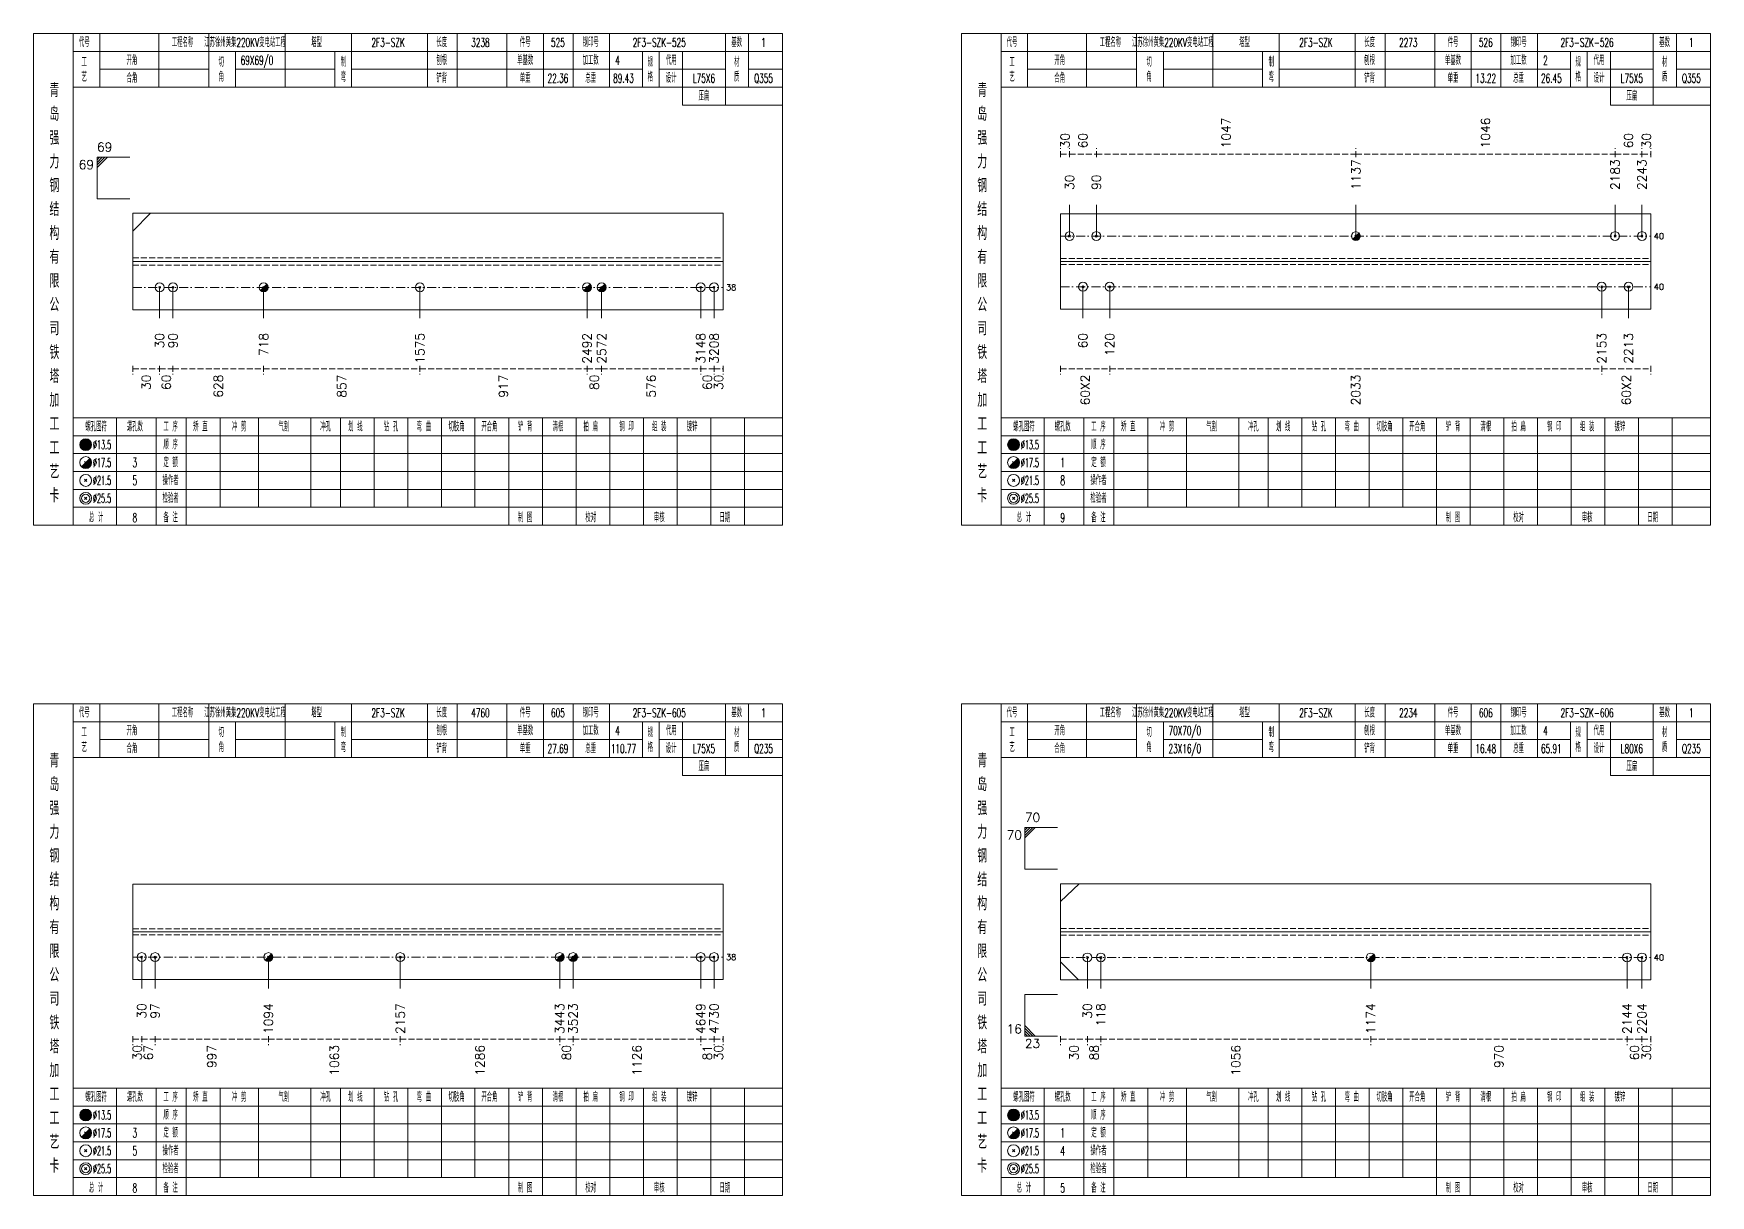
# Model space of a CAD drawing. Extents: x 0 to 4623, y -1159 to 4890.
# Drawn here: x 1557 to 2120, y 2025 to 2415 of the extents above; entities that cross this region are included whole.
import ezdxf
from ezdxf.enums import TextEntityAlignment as Align

# ---------------------------------------------------------------- set-up
doc = ezdxf.new("R2010")
doc.units = 0
doc.header["$MEASUREMENT"] = 0
doc.linetypes.add('一点画线', pattern=[5.2, 3, -1, 0.2, -1])
doc.linetypes.add('虚线', pattern=[2.75, 2, -0.75])
doc.layers.get('0').update_dxf_attribs({"linetype": 'CONTINUOUS', "lineweight": 25})
for name, color, linetype, lineweight in [('1', 7, 'CONTINUOUS', 25), ('4', 7, 'CONTINUOUS', 25), ('5', 7, 'CONTINUOUS', 25)]:
    doc.layers.add(name, color=color, linetype=linetype, lineweight=lineweight)
doc.styles.get("Standard").update_dxf_attribs({"font": 'simplex.shx', "width": 0.7, "height": 3, "bigfont": 'gbhzfs.shx'})

# ---------------------------------------------------------------- blocks, each defined once
blk = doc.blocks.new('孔21.5')
at = {"layer": '5', "color": 7, "linetype": 'Continuous', "lineweight": 13}
for p, q in [((-0.2, -0.2), (0.2, 0.2)), ((-0.2, 0.2), (0.2, -0.2))]:
    blk.add_line(p, q, dxfattribs=at)
blk.add_circle((0, 0), 1, dxfattribs=at)
blk = doc.blocks.new('孔17.5')
at = {"layer": '5', "color": 7, "linetype": 'Continuous', "lineweight": 13}
for p, q in [((-0.707, -0.707), (0.707, 0.707)), ((-0.2, 0.2), (0.2, -0.2))]:
    blk.add_line(p, q, dxfattribs=at)
blk.add_circle((0, 0), 1, dxfattribs=at)
for radius in [0.9, 0.8, 0.7, 0.6, 0.5, 0.4, 0.3, 0.2, 0.1]:
    blk.add_arc((0, 0), radius, 225, 45, dxfattribs=at)

msp = doc.modelspace()

# ---------------------------------------------------------------- linework, layer by layer
at = {"color": 8, "linetype": '虚线', "lineweight": 9}
for p, q in [((1901.7, 2373.5), (1901.7, 2376.5)), ((1904.7, 2373.5), (1904.7, 2376.5)), ((1904.7, 2373.5), (1904.7, 2376.5)), ((1913.7, 2373.5), (1913.7, 2376.5)), ((1913.7, 2373.5), (1913.7, 2376.5)), ((2000.794, 2373.5), (2000.794, 2376.5)), ((2000.794, 2373.5), (2000.794, 2376.5)), ((2087.8, 2373.5), (2087.8, 2376.5)), ((2087.8, 2373.5), (2087.8, 2376.5)), ((2096.8, 2373.5), (2096.8, 2376.5)), ((2096.8, 2373.5), (2096.8, 2376.5)), ((2099.8, 2373.5), (2099.8, 2376.5)), ((1901.7, 2374.5), (1904.7, 2374.5)), ((1904.7, 2374.5), (1913.7, 2374.5)), ((1913.7, 2374.5), (2000.794, 2374.5)), ((2000.794, 2374.5), (2087.8, 2374.5)), ((2087.8, 2374.5), (2096.8, 2374.5)), ((2096.8, 2374.5), (2099.8, 2374.5)), ((1590.3, 2303.5), (1590.3, 2300.5)), ((1590.3, 2302.5), (1599.3, 2302.5)), ((1599.3, 2303.5), (1599.3, 2300.5)), ((1599.3, 2303.5), (1599.3, 2300.5)), ((1599.3, 2302.5), (1603.8, 2302.5)), ((1603.8, 2303.5), (1603.8, 2300.5)), ((1603.8, 2303.5), (1603.8, 2300.5)), ((1603.8, 2302.5), (1634.227, 2302.5)), ((1634.227, 2303.5), (1634.227, 2300.5)), ((1634.227, 2303.5), (1634.227, 2300.5)), ((1634.227, 2302.5), (1686.658, 2302.5)), ((1686.658, 2303.5), (1686.658, 2300.5)), ((1686.658, 2303.5), (1686.658, 2300.5)), ((1686.658, 2302.5), (1742.76, 2302.5)), ((1742.76, 2303.5), (1742.76, 2300.5)), ((1742.76, 2303.5), (1742.76, 2300.5)), ((1742.76, 2302.5), (1747.654, 2302.5)), ((1747.654, 2303.5), (1747.654, 2300.5)), ((1747.654, 2303.5), (1747.654, 2300.5)), ((1747.654, 2302.5), (1780.9, 2302.5)), ((1780.9, 2303.5), (1780.9, 2300.5)), ((1780.9, 2303.5), (1780.9, 2300.5)), ((1780.9, 2302.5), (1785.4, 2302.5)), ((1785.4, 2303.5), (1785.4, 2300.5)), ((1785.4, 2303.5), (1785.4, 2300.5)), ((1785.4, 2302.5), (1788.4, 2302.5)), ((1788.4, 2303.5), (1788.4, 2300.5)), ((1901.7, 2303.5), (1901.7, 2300.5)), ((1901.7, 2302.5), (1918.2, 2302.5)), ((1918.2, 2303.5), (1918.2, 2300.5)), ((1918.2, 2303.5), (1918.2, 2300.5)), ((1918.2, 2302.5), (2083.3, 2302.5)), ((2083.3, 2303.5), (2083.3, 2300.5)), ((2083.3, 2303.5), (2083.3, 2300.5)), ((2083.3, 2302.5), (2099.8, 2302.5)), ((2099.8, 2303.5), (2099.8, 2300.5)), ((1590.3, 2078.5), (1590.3, 2075.5)), ((1590.3, 2077.5), (1593.3, 2077.5)), ((1593.3, 2078.5), (1593.3, 2075.5)), ((1593.3, 2078.5), (1593.3, 2075.5)), ((1593.3, 2077.5), (1597.8, 2077.5)), ((1597.8, 2078.5), (1597.8, 2075.5)), ((1597.8, 2078.5), (1597.8, 2075.5)), ((1597.8, 2077.5), (1635.83, 2077.5)), ((1635.83, 2078.5), (1635.83, 2075.5)), ((1635.83, 2078.5), (1635.83, 2075.5)), ((1635.83, 2077.5), (1680.069, 2077.5)), ((1680.069, 2078.5), (1680.069, 2075.5)), ((1680.069, 2078.5), (1680.069, 2075.5)), ((1680.069, 2077.5), (1733.59, 2077.5)), ((1733.59, 2078.5), (1733.59, 2075.5)), ((1733.59, 2078.5), (1733.59, 2075.5)), ((1733.59, 2077.5), (1738.09, 2077.5)), ((1738.09, 2078.5), (1738.09, 2075.5)), ((1738.09, 2078.5), (1738.09, 2075.5)), ((1738.09, 2077.5), (1780.9, 2077.5)), ((1780.9, 2078.5), (1780.9, 2075.5)), ((1780.9, 2078.5), (1780.9, 2075.5)), ((1780.9, 2077.5), (1785.4, 2077.5)), ((1785.4, 2078.5), (1785.4, 2075.5)), ((1785.4, 2078.5), (1785.4, 2075.5)), ((1785.4, 2077.5), (1788.4, 2077.5)), ((1788.4, 2078.5), (1788.4, 2075.5)), ((1901.7, 2078.5), (1901.7, 2075.5)), ((1901.7, 2077.5), (1910.7, 2077.5)), ((1910.7, 2078.5), (1910.7, 2075.5)), ((1910.7, 2078.5), (1910.7, 2075.5)), ((1910.7, 2077.5), (1915.2, 2077.5)), ((1915.2, 2078.5), (1915.2, 2075.5)), ((1915.2, 2078.5), (1915.2, 2075.5)), ((1915.2, 2077.5), (2005.804, 2077.5)), ((2005.804, 2078.5), (2005.804, 2075.5)), ((2005.804, 2078.5), (2005.804, 2075.5)), ((2005.804, 2077.5), (2091.819, 2077.5)), ((2091.819, 2078.5), (2091.819, 2075.5)), ((2091.819, 2078.5), (2091.819, 2075.5)), ((2091.819, 2077.5), (2096.8, 2077.5)), ((2096.8, 2078.5), (2096.8, 2075.5)), ((2096.8, 2078.5), (2096.8, 2075.5)), ((2096.8, 2077.5), (2099.8, 2077.5)), ((2099.8, 2078.5), (2099.8, 2075.5))]:
    msp.add_line(p, q, dxfattribs=at)
at = {"color": 7, "linetype": 'Continuous', "lineweight": 13}
for p, q in [((1578.3, 2373.5), (1589.3, 2373.5)), ((1578.3, 2359.5), (1578.3, 2373.5)), ((1579.175, 2373.5), (1578.3, 2372.625)), ((1580.05, 2373.5), (1578.3, 2371.75)), ((1580.925, 2373.5), (1578.3, 2370.875)), ((1581.8, 2373.5), (1578.3, 2370)), ((1578.3, 2359.5), (1589.3, 2359.5)), ((1590.3, 2348.7), (1596.3, 2354.7)), ((1904.7, 2347), (1904.7, 2357.5)), ((1913.7, 2347), (1913.7, 2357.5)), ((2000.794, 2347), (2000.794, 2357.5)), ((2087.8, 2347), (2087.8, 2357.5)), ((2096.8, 2347), (2096.8, 2357.5)), ((1909.2, 2330), (1909.2, 2319.5)), ((1918.2, 2330), (1918.2, 2319.5)), ((2083.3, 2330), (2083.3, 2319.5)), ((2092.3, 2330), (2092.3, 2319.5)), ((1599.3, 2329.8), (1599.3, 2319.5)), ((1603.8, 2329.8), (1603.8, 2319.5)), ((1634.227, 2329.8), (1634.227, 2319.5)), ((1686.658, 2329.8), (1686.658, 2319.5)), ((1742.76, 2329.8), (1742.76, 2319.5)), ((1747.654, 2329.8), (1747.654, 2319.5)), ((1780.9, 2329.8), (1780.9, 2319.5)), ((1785.4, 2329.8), (1785.4, 2319.5)), ((1889.7, 2148.5), (1900.7, 2148.5)), ((1889.7, 2134.5), (1889.7, 2148.5)), ((1890.575, 2148.5), (1889.7, 2147.625)), ((1891.45, 2148.5), (1889.7, 2146.75)), ((1892.325, 2148.5), (1889.7, 2145.875)), ((1893.2, 2148.5), (1889.7, 2145)), ((1889.7, 2134.5), (1900.7, 2134.5)), ((1901.7, 2123.625), (1907.907, 2129.625)), ((1593.3, 2105), (1593.3, 2094.5)), ((1597.8, 2105), (1597.8, 2094.5)), ((1635.83, 2105), (1635.83, 2094.5)), ((1680.069, 2105), (1680.069, 2094.5)), ((1733.59, 2105), (1733.59, 2094.5)), ((1738.09, 2105), (1738.09, 2094.5)), ((1780.9, 2105), (1780.9, 2094.5)), ((1785.4, 2105), (1785.4, 2094.5)), ((1910.7, 2104.875), (1910.7, 2094.5)), ((1915.2, 2104.875), (1915.2, 2094.5)), ((2005.804, 2104.875), (2005.804, 2094.5)), ((2091.819, 2104.875), (2091.819, 2094.5)), ((2096.8, 2104.875), (2096.8, 2094.5)), ((1901.7, 2103.375), (1907.7, 2097.375)), ((1889.7, 2092.5), (1900.7, 2092.5)), ((1889.7, 2092.5), (1889.7, 2078.5)), ((1893.2, 2078.5), (1889.7, 2082)), ((1892.325, 2078.5), (1889.7, 2081.125)), ((1891.45, 2078.5), (1889.7, 2080.25)), ((1890.575, 2078.5), (1889.7, 2079.375)), ((1889.7, 2078.5), (1900.7, 2078.5))]:
    msp.add_line(p, q, dxfattribs=at)
at = {"color": 7, "linetype": 'Continuous', "lineweight": 18}
for p, q in [((1590.3, 2354.7), (1590.3, 2322.3)), ((1590.3, 2354.7), (1788.4, 2354.7)), ((1788.4, 2354.7), (1788.4, 2322.3)), ((1901.7, 2354.5), (1901.7, 2322.5)), ((1901.7, 2354.5), (2099.8, 2354.5)), ((2099.8, 2354.5), (2099.8, 2322.5)), ((1590.3, 2338.5), (1788.4, 2338.5)), ((1901.7, 2338.5), (2099.8, 2338.5)), ((1590.3, 2129.5), (1590.3, 2097.5)), ((1590.3, 2129.5), (1788.4, 2129.5)), ((1788.4, 2129.5), (1788.4, 2097.5)), ((1901.7, 2129.625), (1901.7, 2097.375)), ((1901.7, 2129.625), (2099.8, 2129.625)), ((2099.8, 2129.625), (2099.8, 2097.375)), ((1590.3, 2113.5), (1788.4, 2113.5)), ((1901.7, 2113.5), (2099.8, 2113.5))]:
    msp.add_line(p, q, dxfattribs=at)
at = {"color": 3, "linetype": '一点画线', "lineweight": 13}
for p, q in [((1901.7, 2347), (2099.8, 2347)), ((1901.7, 2330), (2099.8, 2330)), ((1590.3, 2329.8), (1788.4, 2329.8)), ((1590.3, 2105), (1788.4, 2105)), ((1901.7, 2104.875), (2099.8, 2104.875))]:
    msp.add_line(p, q, dxfattribs=at)
at = {"color": 1, "linetype": '虚线', "lineweight": 18}
for p, q in [((1590.3, 2339.7), (1788.4, 2339.7)), ((1590.3, 2337.3), (1788.4, 2337.3)), ((1901.7, 2339.5), (2099.8, 2339.5)), ((1901.7, 2337.5), (2099.8, 2337.5)), ((1590.3, 2114.5), (1788.4, 2114.5)), ((1590.3, 2112.5), (1788.4, 2112.5)), ((1901.7, 2114.625), (2099.8, 2114.625)), ((1901.7, 2112.375), (2099.8, 2112.375))]:
    msp.add_line(p, q, dxfattribs=at)
at = {"layer": '1', "color": 7, "linetype": 'Continuous', "lineweight": 18}
for p, q in [((1590.3, 2322.3), (1788.4, 2322.3)), ((1901.7, 2322.5), (2099.8, 2322.5)), ((1590.3, 2097.5), (1788.4, 2097.5)), ((1901.7, 2097.375), (2099.8, 2097.375))]:
    msp.add_line(p, q, dxfattribs=at)
at = {"layer": '4', "color": 1, "linetype": 'Continuous', "lineweight": 18}
for p, q in [((1570.3, 2250), (1570.3, 2415)), ((1579.2, 2397), (1579.2, 2415)), ((1599, 2397), (1599, 2415)), ((1615.8, 2397), (1615.8, 2415)), ((1641.4, 2397), (1641.4, 2415)), ((1663.7, 2397), (1663.7, 2415)), ((1689.2, 2397), (1689.2, 2415)), ((1699.2, 2397), (1699.2, 2415)), ((1715.9, 2397), (1715.9, 2415)), ((1728.1, 2397), (1728.1, 2415)), ((1738.1, 2397), (1738.1, 2415)), ((1750.3, 2397), (1750.3, 2415)), ((1789.2, 2391), (1789.2, 2415)), ((1797, 2397), (1797, 2415)), ((1881.7, 2250), (1881.7, 2415)), ((1890.6, 2397), (1890.6, 2415)), ((1910.4, 2397), (1910.4, 2415)), ((1927.2, 2397), (1927.2, 2415)), ((1952.8, 2397), (1952.8, 2415)), ((1975.1, 2397), (1975.1, 2415)), ((2000.6, 2397), (2000.6, 2415)), ((2010.6, 2397), (2010.6, 2415)), ((2027.3, 2397), (2027.3, 2415)), ((2039.5, 2397), (2039.5, 2415)), ((2049.5, 2397), (2049.5, 2415)), ((2061.7, 2397), (2061.7, 2415)), ((2100.6, 2391), (2100.6, 2415)), ((2108.4, 2397), (2108.4, 2415)), ((1570.3, 2409), (1808.4, 2409)), ((1624.8, 2397), (1624.8, 2409)), ((1658.1, 2397), (1658.1, 2409)), ((1761.4, 2397), (1761.4, 2409)), ((1767, 2397), (1767, 2409)), ((1774.8, 2391), (1774.8, 2409)), ((1881.7, 2409), (2119.8, 2409)), ((1936.2, 2397), (1936.2, 2409)), ((1969.5, 2397), (1969.5, 2409)), ((2072.8, 2397), (2072.8, 2409)), ((2078.4, 2397), (2078.4, 2409)), ((2086.2, 2391), (2086.2, 2409)), ((1579.2, 2403), (1615.8, 2403)), ((1624.8, 2403), (1658.1, 2403)), ((1663.7, 2403), (1761.4, 2403)), ((1767, 2403), (1789.2, 2403)), ((1797, 2403), (1808.4, 2403)), ((1890.6, 2403), (1927.2, 2403)), ((1936.2, 2403), (1969.5, 2403)), ((1975.1, 2403), (2072.8, 2403)), ((2078.4, 2403), (2100.6, 2403)), ((2108.4, 2403), (2119.8, 2403)), ((1570.3, 2397), (1808.4, 2397)), ((1881.7, 2397), (2119.8, 2397)), ((1774.8, 2391), (1808.4, 2391)), ((2086.2, 2391), (2119.8, 2391)), ((1570.3, 2286), (1808.4, 2286)), ((1584.8, 2250), (1584.8, 2286)), ((1598.1, 2250), (1598.1, 2286)), ((1608.2, 2250), (1608.2, 2286)), ((1619.6, 2256), (1619.6, 2286)), ((1632.5, 2256), (1632.5, 2286)), ((1650.1, 2256), (1650.1, 2286)), ((1660, 2256), (1660, 2286)), ((1671.3, 2256), (1671.3, 2286)), ((1682.6, 2256), (1682.6, 2286)), ((1693.9, 2256), (1693.9, 2286)), ((1705.1, 2256), (1705.1, 2286)), ((1716.5, 2256), (1716.5, 2286)), ((1727.8, 2256), (1727.8, 2286)), ((1739.1, 2256), (1739.1, 2286)), ((1750.4, 2256), (1750.4, 2286)), ((1761.7, 2256), (1761.7, 2286)), ((1773, 2256), (1773, 2286)), ((1784.3, 2256), (1784.3, 2286)), ((1795.6, 2256), (1795.6, 2286)), ((1881.7, 2286), (2119.8, 2286)), ((1896.2, 2250), (1896.2, 2286)), ((1909.5, 2250), (1909.5, 2286)), ((1919.6, 2250), (1919.6, 2286)), ((1931, 2256), (1931, 2286)), ((1943.9, 2256), (1943.9, 2286)), ((1961.5, 2256), (1961.5, 2286)), ((1971.4, 2256), (1971.4, 2286)), ((1982.7, 2256), (1982.7, 2286)), ((1994, 2256), (1994, 2286)), ((2005.3, 2256), (2005.3, 2286)), ((2016.5, 2256), (2016.5, 2286)), ((2027.9, 2256), (2027.9, 2286)), ((2039.2, 2256), (2039.2, 2286)), ((2050.5, 2256), (2050.5, 2286)), ((2061.8, 2256), (2061.8, 2286)), ((2073.1, 2256), (2073.1, 2286)), ((2084.4, 2256), (2084.4, 2286)), ((2095.7, 2256), (2095.7, 2286)), ((2107, 2256), (2107, 2286)), ((1570.3, 2280), (1808.4, 2280)), ((1881.7, 2280), (2119.8, 2280)), ((1570.3, 2274), (1808.4, 2274)), ((1881.7, 2274), (2119.8, 2274)), ((1570.3, 2268), (1808.4, 2268)), ((1881.7, 2268), (2119.8, 2268)), ((1570.3, 2262), (1808.4, 2262)), ((1881.7, 2262), (2119.8, 2262)), ((1570.3, 2256), (1808.4, 2256)), ((1716.5, 2250), (1716.5, 2256)), ((1727.8, 2250), (1727.8, 2256)), ((1739.1, 2250), (1739.1, 2256)), ((1750.4, 2250), (1750.4, 2256)), ((1761.7, 2250), (1761.7, 2256)), ((1773, 2250), (1773, 2256)), ((1784.3, 2250), (1784.3, 2256)), ((1795.6, 2250), (1795.6, 2256)), ((1881.7, 2256), (2119.8, 2256)), ((2027.9, 2250), (2027.9, 2256)), ((2039.2, 2250), (2039.2, 2256)), ((2050.5, 2250), (2050.5, 2256)), ((2061.8, 2250), (2061.8, 2256)), ((2073.1, 2250), (2073.1, 2256)), ((2084.4, 2250), (2084.4, 2256)), ((2095.7, 2250), (2095.7, 2256)), ((2107, 2250), (2107, 2256)), ((1570.3, 2025), (1570.3, 2190)), ((1579.2, 2172), (1579.2, 2190)), ((1599, 2172), (1599, 2190)), ((1615.8, 2172), (1615.8, 2190)), ((1641.4, 2172), (1641.4, 2190)), ((1663.7, 2172), (1663.7, 2190)), ((1689.2, 2172), (1689.2, 2190)), ((1699.2, 2172), (1699.2, 2190)), ((1715.9, 2172), (1715.9, 2190)), ((1728.1, 2172), (1728.1, 2190)), ((1738.1, 2172), (1738.1, 2190)), ((1750.3, 2172), (1750.3, 2190)), ((1789.2, 2166), (1789.2, 2190)), ((1797, 2172), (1797, 2190)), ((1881.7, 2025), (1881.7, 2190)), ((1890.6, 2172), (1890.6, 2190)), ((1910.4, 2172), (1910.4, 2190)), ((1927.2, 2172), (1927.2, 2190)), ((1952.8, 2172), (1952.8, 2190)), ((1975.1, 2172), (1975.1, 2190)), ((2000.6, 2172), (2000.6, 2190)), ((2010.6, 2172), (2010.6, 2190)), ((2027.3, 2172), (2027.3, 2190)), ((2039.5, 2172), (2039.5, 2190)), ((2049.5, 2172), (2049.5, 2190)), ((2061.7, 2172), (2061.7, 2190)), ((2100.6, 2166), (2100.6, 2190)), ((2108.4, 2172), (2108.4, 2190)), ((1570.3, 2184), (1808.4, 2184)), ((1624.8, 2172), (1624.8, 2184)), ((1658.1, 2172), (1658.1, 2184)), ((1761.4, 2172), (1761.4, 2184)), ((1767, 2172), (1767, 2184)), ((1774.8, 2166), (1774.8, 2184)), ((1881.7, 2184), (2119.8, 2184)), ((1936.2, 2172), (1936.2, 2184)), ((1969.5, 2172), (1969.5, 2184)), ((2072.8, 2172), (2072.8, 2184)), ((2078.4, 2172), (2078.4, 2184)), ((2086.2, 2166), (2086.2, 2184)), ((1579.2, 2178), (1615.8, 2178)), ((1624.8, 2178), (1658.1, 2178)), ((1663.7, 2178), (1761.4, 2178)), ((1767, 2178), (1789.2, 2178)), ((1797, 2178), (1808.4, 2178)), ((1890.6, 2178), (1927.2, 2178)), ((1936.2, 2178), (1969.5, 2178)), ((1975.1, 2178), (2072.8, 2178)), ((2078.4, 2178), (2100.6, 2178)), ((2108.4, 2178), (2119.8, 2178)), ((1570.3, 2172), (1808.4, 2172)), ((1881.7, 2172), (2119.8, 2172)), ((1774.8, 2166), (1808.4, 2166)), ((2086.2, 2166), (2119.8, 2166)), ((1570.3, 2061), (1808.4, 2061)), ((1584.8, 2025), (1584.8, 2061)), ((1598.1, 2025), (1598.1, 2061)), ((1608.2, 2025), (1608.2, 2061)), ((1619.6, 2031), (1619.6, 2061)), ((1632.5, 2031), (1632.5, 2061)), ((1650.1, 2031), (1650.1, 2061)), ((1660, 2031), (1660, 2061)), ((1671.3, 2031), (1671.3, 2061)), ((1682.6, 2031), (1682.6, 2061)), ((1693.9, 2031), (1693.9, 2061)), ((1705.1, 2031), (1705.1, 2061)), ((1716.5, 2031), (1716.5, 2061)), ((1727.8, 2031), (1727.8, 2061)), ((1739.1, 2031), (1739.1, 2061)), ((1750.4, 2031), (1750.4, 2061)), ((1761.7, 2031), (1761.7, 2061)), ((1773, 2031), (1773, 2061)), ((1784.3, 2031), (1784.3, 2061)), ((1795.6, 2031), (1795.6, 2061)), ((1881.7, 2061), (2119.8, 2061)), ((1896.2, 2025), (1896.2, 2061)), ((1909.5, 2025), (1909.5, 2061)), ((1919.6, 2025), (1919.6, 2061)), ((1931, 2031), (1931, 2061)), ((1943.9, 2031), (1943.9, 2061)), ((1961.5, 2031), (1961.5, 2061)), ((1971.4, 2031), (1971.4, 2061)), ((1982.7, 2031), (1982.7, 2061)), ((1994, 2031), (1994, 2061)), ((2005.3, 2031), (2005.3, 2061)), ((2016.5, 2031), (2016.5, 2061)), ((2027.9, 2031), (2027.9, 2061)), ((2039.2, 2031), (2039.2, 2061)), ((2050.5, 2031), (2050.5, 2061)), ((2061.8, 2031), (2061.8, 2061)), ((2073.1, 2031), (2073.1, 2061)), ((2084.4, 2031), (2084.4, 2061)), ((2095.7, 2031), (2095.7, 2061)), ((2107, 2031), (2107, 2061)), ((1570.3, 2055), (1808.4, 2055)), ((1881.7, 2055), (2119.8, 2055)), ((1570.3, 2049), (1808.4, 2049)), ((1881.7, 2049), (2119.8, 2049)), ((1570.3, 2043), (1808.4, 2043)), ((1881.7, 2043), (2119.8, 2043)), ((1570.3, 2037), (1808.4, 2037)), ((1881.7, 2037), (2119.8, 2037)), ((1570.3, 2031), (1808.4, 2031)), ((1716.5, 2025), (1716.5, 2031)), ((1727.8, 2025), (1727.8, 2031)), ((1739.1, 2025), (1739.1, 2031)), ((1750.4, 2025), (1750.4, 2031)), ((1761.7, 2025), (1761.7, 2031)), ((1773, 2025), (1773, 2031)), ((1784.3, 2025), (1784.3, 2031)), ((1795.6, 2025), (1795.6, 2031)), ((1881.7, 2031), (2119.8, 2031)), ((2027.9, 2025), (2027.9, 2031)), ((2039.2, 2025), (2039.2, 2031)), ((2050.5, 2025), (2050.5, 2031)), ((2061.8, 2025), (2061.8, 2031)), ((2073.1, 2025), (2073.1, 2031)), ((2084.4, 2025), (2084.4, 2031)), ((2095.7, 2025), (2095.7, 2031)), ((2107, 2025), (2107, 2031))]:
    msp.add_line(p, q, dxfattribs=at)
at = {"layer": '4', "color": 7, "linetype": 'Continuous', "lineweight": 13}
for p, q in [((1574.3, 2276.8), (1574.7, 2277.2)), ((1574.7, 2276.8), (1574.3, 2277.2)), ((1885.7, 2276.8), (1886.1, 2277.2)), ((1886.1, 2276.8), (1885.7, 2277.2)), ((1573.086, 2269.586), (1575.914, 2272.414)), ((1574.1, 2271.4), (1574.9, 2270.6)), ((1884.486, 2269.586), (1887.314, 2272.414)), ((1885.5, 2271.4), (1886.3, 2270.6)), ((1574.1, 2264.6), (1574.9, 2265.4)), ((1574.1, 2265.4), (1574.9, 2264.6)), ((1885.5, 2264.6), (1886.3, 2265.4)), ((1885.5, 2265.4), (1886.3, 2264.6)), ((1574.1, 2258.6), (1574.9, 2259.4)), ((1574.1, 2259.4), (1574.9, 2258.6)), ((1885.5, 2258.6), (1886.3, 2259.4)), ((1885.5, 2259.4), (1886.3, 2258.6)), ((1574.3, 2051.8), (1574.7, 2052.2)), ((1574.7, 2051.8), (1574.3, 2052.2)), ((1885.7, 2051.8), (1886.1, 2052.2)), ((1886.1, 2051.8), (1885.7, 2052.2)), ((1573.086, 2044.586), (1575.914, 2047.414)), ((1574.1, 2046.4), (1574.9, 2045.6)), ((1884.486, 2044.586), (1887.314, 2047.414)), ((1885.5, 2046.4), (1886.3, 2045.6)), ((1574.1, 2039.6), (1574.9, 2040.4)), ((1574.1, 2040.4), (1574.9, 2039.6)), ((1885.5, 2039.6), (1886.3, 2040.4)), ((1885.5, 2040.4), (1886.3, 2039.6)), ((1574.1, 2033.6), (1574.9, 2034.4)), ((1574.1, 2034.4), (1574.9, 2033.6)), ((1885.5, 2033.6), (1886.3, 2034.4)), ((1885.5, 2034.4), (1886.3, 2033.6))]:
    msp.add_line(p, q, dxfattribs=at)
at = {"layer": '4', "color": 1, "linetype": 'Continuous', "lineweight": 18}
for points in [[(1557, 2415), (1557, 2250), (1808.4, 2250), (1808.4, 2415)], [(1868.4, 2415), (1868.4, 2250), (2119.8, 2250), (2119.8, 2415)], [(1557, 2190), (1557, 2025), (1808.4, 2025), (1808.4, 2190)], [(1868.4, 2190), (1868.4, 2025), (2119.8, 2025), (2119.8, 2190)]]:
    msp.add_lwpolyline(points, close=True, dxfattribs=at)
at = {"layer": '4', "color": 7, "linetype": 'Continuous', "lineweight": 13}
for centre, radius in [((1574.5, 2277), 2), ((1574.5, 2277), 1.8), ((1574.5, 2277), 1.6), ((1574.5, 2277), 1.4), ((1574.5, 2277), 1.2), ((1574.5, 2277), 1), ((1574.5, 2277), 0.8), ((1574.5, 2277), 0.6), ((1574.5, 2277), 0.4), ((1574.5, 2277), 0.2), ((1885.9, 2277), 2), ((1885.9, 2277), 1.8), ((1885.9, 2277), 1.6), ((1885.9, 2277), 1.4), ((1885.9, 2277), 1.2), ((1885.9, 2277), 1), ((1885.9, 2277), 0.8), ((1885.9, 2277), 0.6), ((1885.9, 2277), 0.4), ((1885.9, 2277), 0.2), ((1574.5, 2271), 2), ((1885.9, 2271), 2), ((1574.5, 2265), 2), ((1885.9, 2265), 2), ((1574.5, 2259), 2), ((1574.5, 2259), 1.4), ((1885.9, 2259), 2), ((1885.9, 2259), 1.4), ((1574.5, 2052), 2), ((1574.5, 2052), 1.8), ((1574.5, 2052), 1.6), ((1574.5, 2052), 1.4), ((1574.5, 2052), 1.2), ((1574.5, 2052), 1), ((1574.5, 2052), 0.8), ((1574.5, 2052), 0.6), ((1574.5, 2052), 0.4), ((1574.5, 2052), 0.2), ((1885.9, 2052), 2), ((1885.9, 2052), 1.8), ((1885.9, 2052), 1.6), ((1885.9, 2052), 1.4), ((1885.9, 2052), 1.2), ((1885.9, 2052), 1), ((1885.9, 2052), 0.8), ((1885.9, 2052), 0.6), ((1885.9, 2052), 0.4), ((1885.9, 2052), 0.2), ((1574.5, 2046), 2), ((1885.9, 2046), 2), ((1574.5, 2040), 2), ((1885.9, 2040), 2), ((1574.5, 2034), 2), ((1574.5, 2034), 1.4), ((1885.9, 2034), 2), ((1885.9, 2034), 1.4)]:
    msp.add_circle(centre, radius, dxfattribs=at)
for centre, radius in [((1574.5, 2271), 1.8), ((1574.5, 2271), 1.6), ((1574.5, 2271), 1.4), ((1574.5, 2271), 1.2), ((1574.5, 2271), 1), ((1574.5, 2271), 0.8), ((1574.5, 2271), 0.6), ((1574.5, 2271), 0.4), ((1574.5, 2271), 0.2), ((1885.9, 2271), 1.8), ((1885.9, 2271), 1.6), ((1885.9, 2271), 1.4), ((1885.9, 2271), 1.2), ((1885.9, 2271), 1), ((1885.9, 2271), 0.8), ((1885.9, 2271), 0.6), ((1885.9, 2271), 0.4), ((1885.9, 2271), 0.2), ((1574.5, 2046), 1.8), ((1574.5, 2046), 1.6), ((1574.5, 2046), 1.4), ((1574.5, 2046), 1.2), ((1574.5, 2046), 1), ((1574.5, 2046), 0.8), ((1574.5, 2046), 0.6), ((1574.5, 2046), 0.4), ((1574.5, 2046), 0.2), ((1885.9, 2046), 1.8), ((1885.9, 2046), 1.6), ((1885.9, 2046), 1.4), ((1885.9, 2046), 1.2), ((1885.9, 2046), 1), ((1885.9, 2046), 0.8), ((1885.9, 2046), 0.6), ((1885.9, 2046), 0.4), ((1885.9, 2046), 0.2)]:
    msp.add_arc(centre, radius, 225, 45, dxfattribs=at)

# ---------------------------------------------------------------- block references
at = {"color": 7, "linetype": 'Continuous', "lineweight": 13, "xscale": 1.5, "yscale": 1.5, "zscale": 1.5}
for name, p in [('孔21.5', (1904.7, 2347)), ('孔21.5', (1913.7, 2347)), ('孔17.5', (2000.794, 2347)), ('孔21.5', (2087.8, 2347)), ('孔21.5', (2096.8, 2347))]:
    msp.add_blockref(name, p, dxfattribs=at)
at = {"layer": '1', "color": 7, "linetype": 'Continuous', "lineweight": 13, "xscale": 1.5, "yscale": 1.5, "zscale": 1.5}
for name, p in [('孔21.5', (1599.3, 2329.8)), ('孔21.5', (1603.8, 2329.8)), ('孔17.5', (1634.227, 2329.8)), ('孔21.5', (1686.658, 2329.8)), ('孔17.5', (1742.76, 2329.8)), ('孔17.5', (1747.654, 2329.8)), ('孔21.5', (1780.9, 2329.8)), ('孔21.5', (1785.4, 2329.8)), ('孔21.5', (1909.2, 2330)), ('孔21.5', (1918.2, 2330)), ('孔21.5', (2083.3, 2330)), ('孔21.5', (2092.3, 2330)), ('孔21.5', (1593.3, 2105)), ('孔21.5', (1597.8, 2105)), ('孔17.5', (1635.83, 2105)), ('孔21.5', (1680.069, 2105)), ('孔17.5', (1733.59, 2105)), ('孔17.5', (1738.09, 2105)), ('孔21.5', (1780.9, 2105)), ('孔21.5', (1785.4, 2105)), ('孔21.5', (1910.7, 2104.875)), ('孔21.5', (1915.2, 2104.875)), ('孔17.5', (2005.804, 2104.875)), ('孔21.5', (2091.819, 2104.875)), ('孔21.5', (2096.8, 2104.875))]:
    msp.add_blockref(name, p, dxfattribs=at)

# ---------------------------------------------------------------- texts
at = {"color": 8, "linetype": 'Continuous', "lineweight": 9}
for s, p in [('1047', (1957.247, 2376.5)), ('1046', (2044.297, 2376.5)), ('30', (1903.2, 2376.5)), ('60', (1909.2, 2376.5)), ('60', (2092.3, 2376.5)), ('30', (2098.3, 2376.5))]:
    msp.add_text(s, height=3, rotation=90, dxfattribs=at).set_placement(p, align=Align.MIDDLE_LEFT)
at = {"color": 7, "linetype": 'Continuous', "lineweight": 13}
for s, p in [('69', (1578.3, 2374.5)), ('70', (1889.7, 2149.5))]:
    msp.add_text(s, height=3, dxfattribs=at).set_placement(p, align=Align.BOTTOM_LEFT)
for s, p in [('69', (1577.3, 2372.5)), ('70', (1888.7, 2147.5))]:
    msp.add_text(s, height=3, dxfattribs=at).set_placement(p, align=Align.TOP_RIGHT)
for s, p in [('1137', (2000.794, 2362.5)), ('2183', (2087.8, 2362.5)), ('2243', (2096.8, 2362.5)), ('30', (1904.7, 2362.5)), ('90', (1913.7, 2362.5))]:
    msp.add_text(s, height=3, rotation=90, dxfattribs=at).set_placement(p, align=Align.MIDDLE_LEFT)
for s, p in [('40', (2100.8, 2347)), ('38', (1789.4, 2329.8)), ('40', (2100.8, 2330)), ('38', (1789.4, 2105)), ('40', (2100.8, 2104.875))]:
    msp.add_text(s, height=2, dxfattribs=at).set_placement(p, align=Align.MIDDLE_LEFT)
at = {"color": 8, "linetype": 'Continuous', "lineweight": 9}
for s, p in [('30', (1594.8, 2300.5)), ('60', (1601.55, 2300.5)), ('628', (1619.014, 2300.5)), ('857', (1660.443, 2300.5)), ('917', (1714.709, 2300.5)), ('80', (1745.207, 2300.5)), ('576', (1764.277, 2300.5)), ('60', (1783.15, 2300.5)), ('30', (1786.9, 2300.5)), ('60X2', (1909.95, 2300.5)), ('2033', (2000.75, 2300.5)), ('60X2', (2091.55, 2300.5)), ('30', (1591.8, 2075.5)), ('67', (1595.55, 2075.5)), ('997', (1616.815, 2075.5)), ('1063', (1657.949, 2075.5)), ('1286', (1706.829, 2075.5)), ('80', (1735.84, 2075.5)), ('1126', (1759.495, 2075.5)), ('81', (1783.15, 2075.5)), ('30', (1786.9, 2075.5)), ('30', (1906.2, 2075.5)), ('88', (1912.95, 2075.5)), ('1056', (1960.502, 2075.5)), ('970', (2048.812, 2075.5)), ('60', (2094.31, 2075.5)), ('30', (2098.3, 2075.5))]:
    msp.add_text(s, height=3, rotation=90, dxfattribs=at).set_placement(p, align=Align.MIDDLE_RIGHT)
at = {"color": 7, "linetype": 'Continuous', "lineweight": 13}
msp.add_text('16', height=3, dxfattribs=at).set_placement((1888.7, 2078.5), align=Align.BOTTOM_RIGHT)
msp.add_text('23', height=3, dxfattribs=at).set_placement((1889.7, 2077.5), align=Align.TOP_LEFT)
at = {"layer": '1', "color": 7, "linetype": 'Continuous', "lineweight": 13}
for s, p in [('30', (1599.3, 2314.5)), ('90', (1603.8, 2314.5)), ('718', (1634.227, 2314.5)), ('1575', (1686.658, 2314.5)), ('2492', (1742.76, 2314.5)), ('2572', (1747.654, 2314.5)), ('3148', (1780.9, 2314.5)), ('3208', (1785.4, 2314.5)), ('60', (1909.2, 2314.5)), ('120', (1918.2, 2314.5)), ('2153', (2083.3, 2314.5)), ('2213', (2092.3, 2314.5)), ('30', (1593.3, 2089.5)), ('97', (1597.8, 2089.5)), ('1094', (1635.83, 2089.5)), ('2157', (1680.069, 2089.5)), ('3443', (1733.59, 2089.5)), ('3523', (1738.09, 2089.5)), ('4649', (1780.9, 2089.5)), ('4730', (1785.4, 2089.5)), ('30', (1910.7, 2089.5)), ('118', (1915.2, 2089.5)), ('1174', (2005.804, 2089.5)), ('2144', (2091.819, 2089.5)), ('2204', (2096.8, 2089.5))]:
    msp.add_text(s, height=3, rotation=90, dxfattribs=at).set_placement(p, align=Align.MIDDLE_RIGHT)
at = {"layer": '4', "color": 1, "linetype": 'Continuous', "lineweight": 13}
for s, height, width, p in [('代号', 3, 0.6, (1574, 2412)), ('工程名称', 3, 0.6, (1607, 2412)), ('江苏徐州黄集220KV变电站工程', 3, 0.6, (1628, 2412)), ('塔型', 3, 0.6, (1652, 2412)), ('2F3-SZK', 3, 0.6, (1676, 2412)), ('长度', 3, 0.6, (1694, 2412)), ('3238', 3, 0.6, (1707, 2412)), ('件号', 3, 0.6, (1722, 2412)), ('525', 3, 0.6, (1733, 2412)), ('钢印号', 3, 0.6, (1744, 2412)), ('2F3-SZK-525', 3, 0.6, (1767, 2412)), ('基数', 3, 0.6, (1793, 2412)), ('1', 3, 0.6, (1802, 2412)), ('代号', 3, 0.6, (1885.4, 2412)), ('工程名称', 3, 0.6, (1918.4, 2412)), ('江苏徐州黄集220KV变电站工程', 3, 0.6, (1939.4, 2412)), ('塔型', 3, 0.6, (1963.4, 2412)), ('2F3-SZK', 3, 0.6, (1987.4, 2412)), ('长度', 3, 0.6, (2005.4, 2412)), ('2273', 3, 0.6, (2018.4, 2412)), ('件号', 3, 0.6, (2033.4, 2412)), ('526', 3, 0.6, (2044.4, 2412)), ('钢印号', 3, 0.6, (2055.4, 2412)), ('2F3-SZK-526', 3, 0.6, (2078.4, 2412)), ('基数', 3, 0.6, (2104.4, 2412)), ('1', 3, 0.6, (2113.4, 2412)), ('工', 3, 0.6, (1574, 2405.4)), ('开角', 3, 0.6, (1590, 2406)), ('切', 3, 0.6, (1620, 2405.4)), ('69X69/0', 3, 0.6, (1632, 2406)), ('制', 3, 0.6, (1661, 2405.4)), ('刨根', 3, 0.6, (1694, 2406)), ('单基数', 3, 0.6, (1722, 2406)), ('加工数', 3, 0.6, (1744, 2406)), ('4', 3, 0.6, (1753, 2406)), ('规', 3, 0.6, (1764, 2405.4)), ('代用', 3, 0.6, (1771, 2406)), ('材', 3, 0.6, (1793, 2405.4)), ('工', 3, 0.6, (1885.4, 2405.4)), ('开角', 3, 0.6, (1901.4, 2406)), ('切', 3, 0.6, (1931.4, 2405.4)), ('制', 3, 0.6, (1972.4, 2405.4)), ('刨根', 3, 0.6, (2005.4, 2406)), ('单基数', 3, 0.6, (2033.4, 2406)), ('加工数', 3, 0.6, (2055.4, 2406)), ('2', 3, 0.6, (2064.4, 2406)), ('规', 3, 0.6, (2075.4, 2405.4)), ('代用', 3, 0.6, (2082.4, 2406)), ('材', 3, 0.6, (2104.4, 2405.4)), ('青', 4.6, 0.8, (1564, 2396)), ('艺', 3, 0.6, (1574, 2400.4)), ('合角', 3, 0.6, (1590, 2400)), ('角', 3, 0.6, (1620, 2400.4)), ('弯', 3, 0.6, (1661, 2400.4)), ('铲背', 3, 0.6, (1694, 2400)), ('单重', 3, 0.6, (1722, 2400)), ('22.36', 3, 0.6, (1733, 2400)), ('总重', 3, 0.6, (1744, 2400)), ('89.43', 3, 0.6, (1755, 2400)), ('格', 3, 0.6, (1764, 2400.4)), ('设计', 3, 0.6, (1771, 2400)), ('L75X6', 3, 0.6, (1782, 2400)), ('质', 3, 0.6, (1793, 2400.4)), ('Q355', 3, 0.6, (1802, 2400)), ('青', 4.6, 0.8, (1875.4, 2396)), ('艺', 3, 0.6, (1885.4, 2400.4)), ('合角', 3, 0.6, (1901.4, 2400)), ('角', 3, 0.6, (1931.4, 2400.4)), ('弯', 3, 0.6, (1972.4, 2400.4)), ('铲背', 3, 0.6, (2005.4, 2400)), ('单重', 3, 0.6, (2033.4, 2400)), ('13.22', 3, 0.6, (2044.4, 2400)), ('总重', 3, 0.6, (2055.4, 2400)), ('26.45', 3, 0.6, (2066.4, 2400)), ('格', 3, 0.6, (2075.4, 2400.4)), ('设计', 3, 0.6, (2082.4, 2400)), ('L75X5', 3, 0.6, (2093.4, 2400)), ('质', 3, 0.6, (2104.4, 2400.4)), ('Q355', 3, 0.6, (2113.4, 2400)), ('压扁', 3, 0.6, (1782, 2394)), ('压扁', 3, 0.6, (2093.4, 2394)), ('岛', 4.6, 0.8, (1564, 2388)), ('岛', 4.6, 0.8, (1875.4, 2388)), ('强', 4.6, 0.8, (1564, 2380)), ('强', 4.6, 0.8, (1875.4, 2380)), ('力', 4.6, 0.8, (1564, 2372)), ('力', 4.6, 0.8, (1875.4, 2372)), ('钢', 4.6, 0.8, (1564, 2364)), ('钢', 4.6, 0.8, (1875.4, 2364)), ('结', 4.6, 0.8, (1564, 2356)), ('结', 4.6, 0.8, (1875.4, 2356)), ('构', 4.6, 0.8, (1564, 2348)), ('构', 4.6, 0.8, (1875.4, 2348)), ('有', 4.6, 0.8, (1564, 2340)), ('有', 4.6, 0.8, (1875.4, 2340)), ('限', 4.6, 0.8, (1564, 2332)), ('限', 4.6, 0.8, (1875.4, 2332)), ('公', 4.6, 0.8, (1564, 2324)), ('公', 4.6, 0.8, (1875.4, 2324)), ('司', 4.6, 0.8, (1564, 2316)), ('司', 4.6, 0.8, (1875.4, 2316)), ('铁', 4.6, 0.8, (1564, 2308)), ('铁', 4.6, 0.8, (1875.4, 2308)), ('塔', 4.6, 0.8, (1564, 2300)), ('塔', 4.6, 0.8, (1875.4, 2300)), ('加', 4.6, 0.8, (1564, 2292)), ('加', 4.6, 0.8, (1875.4, 2292)), ('工', 4.6, 0.8, (1564, 2284)), ('工', 4.6, 0.8, (1875.4, 2284)), ('螺孔图符', 3, 0.6, (1578, 2283)), ('螺孔数', 3, 0.6, (1591, 2283)), ('工 序', 3, 0.6, (1603, 2283)), ('矫 直', 3, 0.6, (1613, 2283)), ('冲 剪', 3, 0.6, (1626, 2283)), ('气割', 3, 0.6, (1641, 2283)), ('冲孔', 3, 0.6, (1655, 2283)), ('划 线', 3, 0.6, (1665, 2283)), ('钻 孔', 3, 0.6, (1677, 2283)), ('弯 曲', 3, 0.6, (1688, 2283)), ('切肢角', 3, 0.6, (1699, 2283)), ('开合角', 3, 0.6, (1710, 2283)), ('铲 背', 3, 0.6, (1722, 2283)), ('清根', 3, 0.6, (1733, 2283)), ('拍 扁', 3, 0.6, (1744, 2283)), ('钢 印', 3, 0.6, (1756, 2283)), ('组 装', 3, 0.6, (1767, 2283)), ('镀锌', 3, 0.6, (1778, 2283)), ('螺孔图符', 3, 0.6, (1889.4, 2283)), ('螺孔数', 3, 0.6, (1902.4, 2283)), ('工 序', 3, 0.6, (1914.4, 2283)), ('矫 直', 3, 0.6, (1924.4, 2283)), ('冲 剪', 3, 0.6, (1937.4, 2283)), ('气割', 3, 0.6, (1952.4, 2283)), ('冲孔', 3, 0.6, (1966.4, 2283)), ('划 线', 3, 0.6, (1976.4, 2283)), ('钻 孔', 3, 0.6, (1988.4, 2283)), ('弯 曲', 3, 0.6, (1999.4, 2283)), ('切肢角', 3, 0.6, (2010.4, 2283)), ('开合角', 3, 0.6, (2021.4, 2283)), ('铲 背', 3, 0.6, (2033.4, 2283)), ('清根', 3, 0.6, (2044.4, 2283)), ('拍 扁', 3, 0.6, (2055.4, 2283)), ('钢 印', 3, 0.6, (2067.4, 2283)), ('组 装', 3, 0.6, (2078.4, 2283)), ('镀锌', 3, 0.6, (2089.4, 2283)), ('工', 4.6, 0.8, (1564, 2276)), ('%%C13.5', 3, 0.5, (1580, 2277)), ('顺 序', 3, 0.6, (1603, 2277)), ('工', 4.6, 0.8, (1875.4, 2276)), ('%%C13.5', 3, 0.5, (1891.4, 2277)), ('顺 序', 3, 0.6, (1914.4, 2277)), ('艺', 4.6, 0.8, (1564, 2268)), ('%%C17.5', 3, 0.5, (1580, 2271)), ('3', 3.2, 0.6, (1591, 2271)), ('定 额', 3, 0.6, (1603, 2271)), ('艺', 4.6, 0.8, (1875.4, 2268)), ('%%C17.5', 3, 0.5, (1891.4, 2271)), ('1', 3.2, 0.6, (1902.4, 2271)), ('定 额', 3, 0.6, (1914.4, 2271)), ('卡', 4.6, 0.8, (1564, 2260)), ('%%C21.5', 3, 0.5, (1580, 2265)), ('5', 3.2, 0.6, (1591, 2265)), ('操作者', 3, 0.6, (1603, 2265)), ('卡', 4.6, 0.8, (1875.4, 2260)), ('%%C21.5', 3, 0.5, (1891.4, 2265)), ('8', 3.2, 0.6, (1902.4, 2265)), ('操作者', 3, 0.6, (1914.4, 2265)), ('%%C25.5', 3, 0.5, (1580, 2259)), ('检验者', 3, 0.6, (1603, 2259)), ('%%C25.5', 3, 0.5, (1891.4, 2259)), ('检验者', 3, 0.6, (1914.4, 2259)), ('总 计', 3, 0.6, (1578, 2252.5)), ('8', 3, 0.6, (1591, 2252.5)), ('备 注', 3, 0.6, (1603, 2252.5)), ('制 图', 3, 0.6, (1722, 2252.5)), ('校对', 3, 0.6, (1744, 2252.5)), ('审核', 3, 0.6, (1767, 2252.5)), ('日期', 3, 0.6, (1789, 2252.5)), ('总 计', 3, 0.6, (1889.4, 2252.5)), ('9', 3, 0.6, (1902.4, 2252.5)), ('备 注', 3, 0.6, (1914.4, 2252.5)), ('制 图', 3, 0.6, (2033.4, 2252.5)), ('校对', 3, 0.6, (2055.4, 2252.5)), ('审核', 3, 0.6, (2078.4, 2252.5)), ('日期', 3, 0.6, (2100.4, 2252.5)), ('代号', 3, 0.6, (1574, 2187)), ('工程名称', 3, 0.6, (1607, 2187)), ('江苏徐州黄集220KV变电站工程', 3, 0.6, (1628, 2187)), ('塔型', 3, 0.6, (1652, 2187)), ('2F3-SZK', 3, 0.6, (1676, 2187)), ('长度', 3, 0.6, (1694, 2187)), ('4760', 3, 0.6, (1707, 2187)), ('件号', 3, 0.6, (1722, 2187)), ('605', 3, 0.6, (1733, 2187)), ('钢印号', 3, 0.6, (1744, 2187)), ('2F3-SZK-605', 3, 0.6, (1767, 2187)), ('基数', 3, 0.6, (1793, 2187)), ('1', 3, 0.6, (1802, 2187)), ('代号', 3, 0.6, (1885.4, 2187)), ('工程名称', 3, 0.6, (1918.4, 2187)), ('江苏徐州黄集220KV变电站工程', 3, 0.6, (1939.4, 2187)), ('塔型', 3, 0.6, (1963.4, 2187)), ('2F3-SZK', 3, 0.6, (1987.4, 2187)), ('长度', 3, 0.6, (2005.4, 2187)), ('2234', 3, 0.6, (2018.4, 2187)), ('件号', 3, 0.6, (2033.4, 2187)), ('606', 3, 0.6, (2044.4, 2187)), ('钢印号', 3, 0.6, (2055.4, 2187)), ('2F3-SZK-606', 3, 0.6, (2078.4, 2187)), ('基数', 3, 0.6, (2104.4, 2187)), ('1', 3, 0.6, (2113.4, 2187)), ('工', 3, 0.6, (1574, 2180.4)), ('开角', 3, 0.6, (1590, 2181)), ('切', 3, 0.6, (1620, 2180.4)), ('制', 3, 0.6, (1661, 2180.4)), ('刨根', 3, 0.6, (1694, 2181)), ('单基数', 3, 0.6, (1722, 2181)), ('加工数', 3, 0.6, (1744, 2181)), ('4', 3, 0.6, (1753, 2181)), ('规', 3, 0.6, (1764, 2180.4)), ('代用', 3, 0.6, (1771, 2181)), ('材', 3, 0.6, (1793, 2180.4)), ('工', 3, 0.6, (1885.4, 2180.4)), ('开角', 3, 0.6, (1901.4, 2181)), ('切', 3, 0.6, (1931.4, 2180.4)), ('70X70/0', 3, 0.6, (1943.4, 2181)), ('制', 3, 0.6, (1972.4, 2180.4)), ('刨根', 3, 0.6, (2005.4, 2181)), ('单基数', 3, 0.6, (2033.4, 2181)), ('加工数', 3, 0.6, (2055.4, 2181)), ('4', 3, 0.6, (2064.4, 2181)), ('规', 3, 0.6, (2075.4, 2180.4)), ('代用', 3, 0.6, (2082.4, 2181)), ('材', 3, 0.6, (2104.4, 2180.4)), ('青', 4.6, 0.8, (1564, 2171)), ('艺', 3, 0.6, (1574, 2175.4)), ('合角', 3, 0.6, (1590, 2175)), ('角', 3, 0.6, (1620, 2175.4)), ('弯', 3, 0.6, (1661, 2175.4)), ('铲背', 3, 0.6, (1694, 2175)), ('单重', 3, 0.6, (1722, 2175)), ('27.69', 3, 0.6, (1733, 2175)), ('总重', 3, 0.6, (1744, 2175)), ('110.77', 3, 0.6, (1755, 2175)), ('格', 3, 0.6, (1764, 2175.4)), ('设计', 3, 0.6, (1771, 2175)), ('L75X5', 3, 0.6, (1782, 2175)), ('质', 3, 0.6, (1793, 2175.4)), ('Q235', 3, 0.6, (1802, 2175)), ('青', 4.6, 0.8, (1875.4, 2171)), ('艺', 3, 0.6, (1885.4, 2175.4)), ('合角', 3, 0.6, (1901.4, 2175)), ('角', 3, 0.6, (1931.4, 2175.4)), ('23X16/0', 3, 0.6, (1943.4, 2175)), ('弯', 3, 0.6, (1972.4, 2175.4)), ('铲背', 3, 0.6, (2005.4, 2175)), ('单重', 3, 0.6, (2033.4, 2175)), ('16.48', 3, 0.6, (2044.4, 2175)), ('总重', 3, 0.6, (2055.4, 2175)), ('65.91', 3, 0.6, (2066.4, 2175)), ('格', 3, 0.6, (2075.4, 2175.4)), ('设计', 3, 0.6, (2082.4, 2175)), ('L80X6', 3, 0.6, (2093.4, 2175)), ('质', 3, 0.6, (2104.4, 2175.4)), ('Q235', 3, 0.6, (2113.4, 2175)), ('压扁', 3, 0.6, (1782, 2169)), ('压扁', 3, 0.6, (2093.4, 2169)), ('岛', 4.6, 0.8, (1564, 2163)), ('岛', 4.6, 0.8, (1875.4, 2163)), ('强', 4.6, 0.8, (1564, 2155)), ('强', 4.6, 0.8, (1875.4, 2155)), ('力', 4.6, 0.8, (1564, 2147)), ('力', 4.6, 0.8, (1875.4, 2147)), ('钢', 4.6, 0.8, (1564, 2139)), ('钢', 4.6, 0.8, (1875.4, 2139)), ('结', 4.6, 0.8, (1564, 2131)), ('结', 4.6, 0.8, (1875.4, 2131)), ('构', 4.6, 0.8, (1564, 2123)), ('构', 4.6, 0.8, (1875.4, 2123)), ('有', 4.6, 0.8, (1564, 2115)), ('有', 4.6, 0.8, (1875.4, 2115)), ('限', 4.6, 0.8, (1564, 2107)), ('限', 4.6, 0.8, (1875.4, 2107)), ('公', 4.6, 0.8, (1564, 2099)), ('公', 4.6, 0.8, (1875.4, 2099)), ('司', 4.6, 0.8, (1564, 2091)), ('司', 4.6, 0.8, (1875.4, 2091)), ('铁', 4.6, 0.8, (1564, 2083)), ('铁', 4.6, 0.8, (1875.4, 2083)), ('塔', 4.6, 0.8, (1564, 2075)), ('塔', 4.6, 0.8, (1875.4, 2075)), ('加', 4.6, 0.8, (1564, 2067)), ('加', 4.6, 0.8, (1875.4, 2067)), ('工', 4.6, 0.8, (1564, 2059)), ('弯 曲', 3, 0.6, (1688, 2058)), ('工', 4.6, 0.8, (1875.4, 2059)), ('弯 曲', 3, 0.6, (1999.4, 2058)), ('螺孔图符', 3, 0.6, (1578, 2058)), ('螺孔数', 3, 0.6, (1591, 2058)), ('工 序', 3, 0.6, (1603, 2058)), ('矫 直', 3, 0.6, (1613, 2058)), ('冲 剪', 3, 0.6, (1626, 2058)), ('气割', 3, 0.6, (1641, 2058)), ('冲孔', 3, 0.6, (1655, 2058)), ('划 线', 3, 0.6, (1665, 2058)), ('钻 孔', 3, 0.6, (1677, 2058)), ('切肢角', 3, 0.6, (1699, 2058)), ('开合角', 3, 0.6, (1710, 2058)), ('铲 背', 3, 0.6, (1722, 2058)), ('清根', 3, 0.6, (1733, 2058)), ('拍 扁', 3, 0.6, (1744, 2058)), ('钢 印', 3, 0.6, (1756, 2058)), ('组 装', 3, 0.6, (1767, 2058)), ('镀锌', 3, 0.6, (1778, 2058)), ('螺孔图符', 3, 0.6, (1889.4, 2058)), ('螺孔数', 3, 0.6, (1902.4, 2058)), ('工 序', 3, 0.6, (1914.4, 2058)), ('矫 直', 3, 0.6, (1924.4, 2058)), ('冲 剪', 3, 0.6, (1937.4, 2058)), ('气割', 3, 0.6, (1952.4, 2058)), ('冲孔', 3, 0.6, (1966.4, 2058)), ('划 线', 3, 0.6, (1976.4, 2058)), ('钻 孔', 3, 0.6, (1988.4, 2058)), ('切肢角', 3, 0.6, (2010.4, 2058)), ('开合角', 3, 0.6, (2021.4, 2058)), ('铲 背', 3, 0.6, (2033.4, 2058)), ('清根', 3, 0.6, (2044.4, 2058)), ('拍 扁', 3, 0.6, (2055.4, 2058)), ('钢 印', 3, 0.6, (2067.4, 2058)), ('组 装', 3, 0.6, (2078.4, 2058)), ('镀锌', 3, 0.6, (2089.4, 2058)), ('工', 4.6, 0.8, (1564, 2051)), ('%%C13.5', 3, 0.5, (1580, 2052)), ('顺 序', 3, 0.6, (1603, 2052)), ('工', 4.6, 0.8, (1875.4, 2051)), ('%%C13.5', 3, 0.5, (1891.4, 2052)), ('顺 序', 3, 0.6, (1914.4, 2052)), ('艺', 4.6, 0.8, (1564, 2043)), ('%%C17.5', 3, 0.5, (1580, 2046)), ('3', 3.2, 0.6, (1591, 2046)), ('定 额', 3, 0.6, (1603, 2046)), ('艺', 4.6, 0.8, (1875.4, 2043)), ('%%C17.5', 3, 0.5, (1891.4, 2046)), ('1', 3.2, 0.6, (1902.4, 2046)), ('定 额', 3, 0.6, (1914.4, 2046)), ('卡', 4.6, 0.8, (1564, 2035)), ('%%C21.5', 3, 0.5, (1580, 2040)), ('5', 3.2, 0.6, (1591, 2040)), ('操作者', 3, 0.6, (1603, 2040)), ('卡', 4.6, 0.8, (1875.4, 2035)), ('%%C21.5', 3, 0.5, (1891.4, 2040)), ('4', 3.2, 0.6, (1902.4, 2040)), ('操作者', 3, 0.6, (1914.4, 2040)), ('%%C25.5', 3, 0.5, (1580, 2034)), ('检验者', 3, 0.6, (1603, 2034)), ('%%C25.5', 3, 0.5, (1891.4, 2034)), ('检验者', 3, 0.6, (1914.4, 2034)), ('总 计', 3, 0.6, (1578, 2027.5)), ('8', 3, 0.6, (1591, 2027.5)), ('备 注', 3, 0.6, (1603, 2027.5)), ('制 图', 3, 0.6, (1722, 2027.5)), ('校对', 3, 0.6, (1744, 2027.5)), ('审核', 3, 0.6, (1767, 2027.5)), ('日期', 3, 0.6, (1789, 2027.5)), ('总 计', 3, 0.6, (1889.4, 2027.5)), ('5', 3, 0.6, (1902.4, 2027.5)), ('备 注', 3, 0.6, (1914.4, 2027.5)), ('制 图', 3, 0.6, (2033.4, 2027.5)), ('校对', 3, 0.6, (2055.4, 2027.5)), ('审核', 3, 0.6, (2078.4, 2027.5)), ('日期', 3, 0.6, (2100.4, 2027.5))]:
    msp.add_text(s, height=height, dxfattribs=dict(at, width=width)).set_placement(p, align=Align.MIDDLE_CENTER)

doc.saveas('drawing.dxf')
